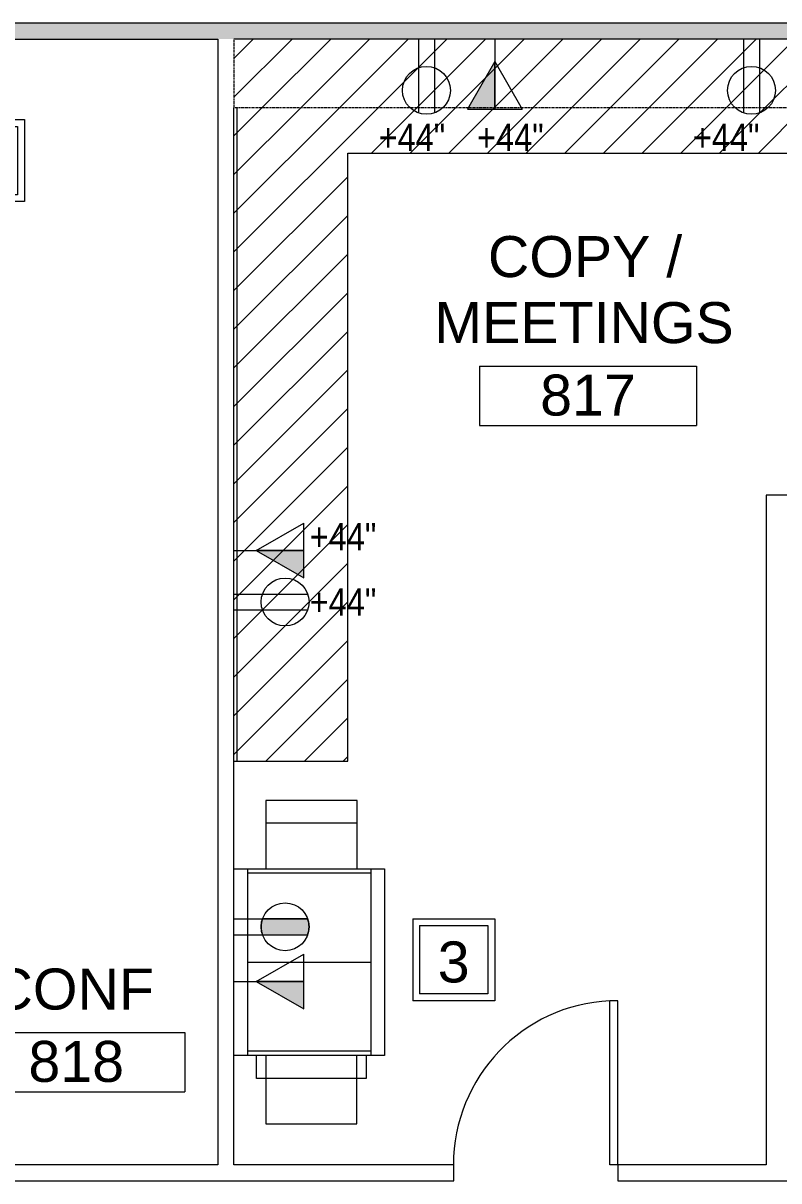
# Model space of a CAD drawing. Header units: inches. Extents: x 1 to 4637, y -664 to 702.
# Drawn here: x 1828.3 to 1994, y -430.7 to -176.6 of the extents above; entities that cross this region are included whole.
import ezdxf

# ---------------------------------------------------------------- set-up
doc = ezdxf.new("R2010")
doc.units = ezdxf.units.IN
doc.header["$MEASUREMENT"] = 0
doc.linetypes.add('Overhead', pattern=[0.15625, 0.09375, -0.0625])
for name, color, linetype, lineweight in [('A-ANNO-NOTE', 131, 'Continuous', 20), ('A-AREA-IDEN', 2, 'Continuous', 20), ('A-DOOR', 31, 'Continuous', 9), ('A-WALL-PATT', 111, 'Continuous', 13), ('E-COMM-IDEN', 2, 'Continuous', 9), ('E-ELEC-FIXT-IDEN', 2, 'Continuous', 9), ('I-FURN', 30, 'Continuous', 9), ('I-WALL', 2, 'Continuous', 9), ('Q-CASE', 31, 'Continuous', 9)]:
    doc.layers.add(name, color=color, linetype=linetype, lineweight=lineweight)
doc.styles.add('Arial', font='arial.ttf', dxfattribs={"height": 9})
doc.styles.add('Arial_2', font='arial.ttf', dxfattribs={"width": 0.85, "height": 6})
pattern_1 = [(45, (-2623, 180.14), (-4.242641, 4.242641), [])]

# ---------------------------------------------------------------- blocks, each defined once
blk = doc.blocks.new('Single-Flush - 36_ x 96_-2398858-New Construction - Tel_Data_Elec Plan')
at = {"layer": 'A-DOOR', "color": 250, "lineweight": 20}
for p, q in [((16.25, 1.75), (16.25, 37.77)), ((18, 37.77), (16.25, 37.77)), ((18, 1.75), (18, 37.77)), ((18, 1.75), (16.25, 1.75))]:
    blk.add_line(p, q, dxfattribs=at)
at = {"layer": 'A-DOOR'}
blk.add_arc((18, 1.75), 36.07, 92.7812, 180, dxfattribs=at)
blk = doc.blocks.new('Counter Top - L Shaped - Standard Counter Top w_ Backsplash-2486034-New Construction - Tel_Data_Elec Plan')
at = {"layer": 'Q-CASE', "lineweight": 13}
h = blk.add_hatch(dxfattribs=at)
h.set_pattern_fill('FP_1', color=8, style=0, pattern_type=2)
h.set_pattern_definition(pattern_1)
h.paths.add_polyline_path([(-47.26, -158.46), (-22.26, -158.46), (-22.26, -25), (189.52, -25), (189.52, -15), (-47.26, -15), (-47.26, -147.24)], flags=0)
for p, q in [((-46.51, -158.46), (-46.51, -15)), ((-46.51, -158.46), (-46.51, -15)), ((-22.26, -158.46), (-22.26, -25)), ((-22.26, -25), (189.52, -25)), ((-47.26, -158.46), (-46.51, -158.46)), ((-47.26, -158.46), (-22.26, -158.46))]:
    blk.add_line(p, q, dxfattribs=at)
blk = doc.blocks.new('Upper Cabinet - Standard Upper Cabinet-2467620-New Construction - Tel_Data_Elec Plan')
at = {"layer": 'Q-CASE', "lineweight": 13}
h = blk.add_hatch(dxfattribs=at)
h.set_pattern_fill('FP_1', color=8, style=0, pattern_type=2)
h.set_pattern_definition(pattern_1)
h.paths.add_polyline_path([(-47.26, -15), (189.52, -15), (189.52, 0), (-47.26, 0), (-47.26, -1.63)], flags=0)
blk.add_line((189.52, 0), (-47.26, 0), dxfattribs=at)
at = {"layer": 'Q-CASE', "linetype": 'Overhead'}
for p, q in [((-47.26, 0), (-47.26, -15)), ((189.52, -15), (189.52, 0)), ((-47.26, -15), (189.52, -15))]:
    blk.add_line(p, q, dxfattribs=at)
blk = doc.blocks.new('Copiers _ Printers - Copier - 72x33-629825-New Construction - Tel_Data_Elec Plan')
at = {"layer": 'I-FURN'}
for p, q in [((-20.51, 16.5), (20.49, 16.5)), ((-20.51, -16.5), (-20.51, 16.5)), ((20.49, 16.5), (20.49, -16.5)), ((20.49, 13.5), (-20.51, 13.5)), ((-19.51, -13.5), (-19.51, 13.5)), ((0.02, 13.5), (0.02, -13.5)), ((19.5, -13.5), (19.5, 13.5)), ((-25.5, 11.53), (-20.48, 11.53)), ((-25.5, -12.47), (-25.5, 11.53)), ((-35.5, 9.53), (-35.5, -10.47)), ((-20.48, 9.53), (-35.5, 9.53)), ((35.5, 9.5), (20.52, 9.5)), ((30.5, -10.51), (30.5, 9.5)), ((35.5, -10.5), (35.5, 9.5)), ((-35.5, -10.47), (-20.51, -10.47)), ((-20.51, -12.47), (-25.5, -12.47)), ((20.49, -10.5), (35.5, -10.5)), ((20.49, -13.5), (-20.51, -13.5)), ((20.49, -16.5), (-20.51, -16.5))]:
    blk.add_line(p, q, dxfattribs=at)
blk = doc.blocks.new('FORM Room Tag - Name _ Number-2260771-New Construction - Tel_Data_Elec Plan')
at = {"layer": 'A-AREA-IDEN'}
for p, q in [((-0.2444, -0.0231), (-0.2444, -0.1589)), ((-0.2444, -0.0231), (0.2515, -0.0231)), ((0.2515, -0.0231), (0.2515, -0.1589)), ((-0.2444, -0.1589), (0.2515, -0.1589))]:
    blk.add_line(p, q, dxfattribs=at)
blk = doc.blocks.new('FORM Equipment_Fixture Tag - Square-214315-New Construction - Tel_Data_Elec Plan')
at = {"layer": 'A-ANNO-NOTE'}
for p, q in [((-0.09375, 0.09375), (0.09375, 0.09375)), ((-0.09375, 0.09375), (0.09375, 0.09375)), ((-0.09375, 0.09375), (0.09375, 0.09375)), ((-0.09375, 0.09375), (-0.09375, -0.09375)), ((0.09375, 0.09375), (0.09375, -0.09375)), ((-0.078125, 0.078125), (-0.078125, -0.078125)), ((-0.078125, 0.078125), (0.078125, 0.078125)), ((0.078125, 0.078125), (0.078125, -0.078125)), ((0.078125, -0.078125), (-0.078125, -0.078125)), ((0.09375, -0.09375), (-0.09375, -0.09375))]:
    blk.add_line(p, q, dxfattribs=at)

msp = doc.modelspace()

# ---------------------------------------------------------------- hatches: boundary and pattern name
at = {"layer": 'A-ANNO-NOTE', "lineweight": 9}
for points in [[(1931.75, -195.52), (1931.75, -185.06), (1925.75, -195.52)], [(1889.88, -298.39), (1889.88, -292.39), (1879.42, -292.39)], [(1880.56, -374.15), (1890.77, -373.46), (1880.72, -373.46)], [(1880.56, -374.15), (1890.84, -373.69), (1890.77, -373.46)], [(1880.72, -373.46), (1890.77, -373.46), (1880.79, -373.23)], [(1890.77, -373.46), (1890.7, -373.23), (1880.79, -373.23)], [(1880.66, -376.26), (1880.52, -374.5), (1880.5, -375.09)], [(1890.84, -376.26), (1890.84, -373.69), (1880.52, -374.5)], [(1880.52, -374.5), (1890.84, -373.69), (1880.56, -374.15)], [(1890.84, -376.26), (1880.52, -374.5), (1880.66, -376.26)], [(1891, -375.09), (1891, -374.86), (1890.84, -373.69)], [(1890.84, -376.26), (1891, -375.09), (1890.84, -373.69)], [(1890.84, -376.26), (1890.89, -376.03), (1891, -375.09)], [(1890.89, -376.03), (1890.95, -375.68), (1891, -375.09)], [(1880.72, -376.49), (1890.84, -376.26), (1880.66, -376.26)], [(1890.77, -376.49), (1890.84, -376.26), (1880.72, -376.49)], [(1890.7, -376.72), (1880.72, -376.49), (1880.79, -376.72)], [(1890.7, -376.72), (1890.77, -376.49), (1880.72, -376.49)], [(1889.88, -392.98), (1889.88, -386.98), (1879.42, -386.98)]]:
    msp.add_hatch(color=256, dxfattribs=at).paths.add_polyline_path(points, flags=0)
at = {"layer": 'A-WALL-PATT'}
msp.add_hatch(color=8, dxfattribs=at).paths.add_polyline_path([(1871, -180.14), (2116.79, -180.14), (2116.79, -176.64), (1602.91, -176.64), (1602.91, -180.14), (1860.77, -180.14)], flags=0)

# ---------------------------------------------------------------- linework, layer by layer
at = {"layer": 'A-ANNO-NOTE'}
for p, q in [((1915.01, -180.14), (1915.01, -196.34)), ((1918.5, -180.14), (1918.5, -196.34)), ((1931.75, -180.14), (1931.75, -195.52)), ((1986.31, -180.14), (1986.31, -196.34)), ((1989.79, -180.14), (1989.79, -196.34)), ((1931.75, -185.06), (1925.75, -195.52)), ((1931.75, -185.06), (1925.75, -195.52)), ((1931.75, -195.52), (1931.75, -185.06)), ((1931.75, -185.06), (1937.75, -195.52)), ((1925.75, -195.52), (1931.75, -195.52)), ((1925.75, -195.52), (1937.75, -195.52)), ((1879.42, -292.39), (1889.88, -286.39)), ((1889.88, -298.39), (1889.88, -286.39)), ((1874.5, -292.39), (1889.88, -292.39)), ((1889.88, -292.39), (1879.42, -292.39)), ((1879.42, -292.39), (1889.88, -298.39)), ((1879.42, -292.39), (1889.88, -298.39)), ((1889.88, -298.39), (1889.88, -292.39)), ((1874.5, -301.94), (1890.7, -301.94)), ((1874.5, -305.42), (1890.7, -305.42)), ((1874.5, -373.23), (1890.7, -373.23)), ((1890.7, -373.23), (1880.79, -373.23)), ((1874.5, -376.72), (1890.7, -376.72)), ((1880.79, -376.72), (1890.7, -376.72)), ((1879.42, -386.98), (1889.88, -380.98)), ((1889.88, -392.98), (1889.88, -380.98)), ((1874.5, -386.98), (1889.88, -386.98)), ((1889.88, -386.98), (1879.42, -386.98)), ((1879.42, -386.98), (1889.88, -392.98)), ((1879.42, -386.98), (1889.88, -392.98)), ((1889.88, -392.98), (1889.88, -386.98))]:
    msp.add_line(p, q, dxfattribs=at)
for centre in [(1916.75, -191.39), (1988.05, -191.39), (1885.75, -303.68), (1885.75, -374.97)]:
    msp.add_circle(centre, 5.25, dxfattribs=at)
for start, end in [(160.6207, 199.3793), (340.6207, 19.3793)]:
    msp.add_arc((1885.75, -374.97), 5.25, start, end, dxfattribs=at)
at = {"layer": 'I-WALL', "color": 250, "lineweight": 20}
for p, q in [((2333.42, -176.64), (1602.91, -176.64)), ((1694.5, -180.14), (1871, -180.14)), ((1871, -180.14), (1871, -427.23)), ((1874.5, -427.23), (1874.5, -195.14)), ((1991.29, -280.23), (1991.29, -427.23)), ((2111.29, -280.23), (1991.29, -280.23)), ((1871, -427.23), (1774.25, -427.23)), ((1922.75, -427.23), (1874.5, -427.23)), ((1922.75, -430.73), (1922.75, -427.23)), ((1991.29, -427.23), (1958.75, -427.23)), ((1958.75, -427.23), (1958.75, -430.73)), ((1774.25, -430.73), (1922.75, -430.73)), ((1958.75, -430.73), (2000.96, -430.73))]:
    msp.add_line(p, q, dxfattribs=at)

# ---------------------------------------------------------------- block references
at = {"layer": 'A-ANNO-NOTE', "xscale": 96, "yscale": 96, "zscale": 96}
for p in [(1819.59, -206.81), (1922.75, -382.2)]:
    msp.add_blockref('FORM Equipment_Fixture Tag - Square-214315-New Construction - Tel_Data_Elec Plan', p, dxfattribs=at)
at = {"layer": 'A-AREA-IDEN', "xscale": 95.99999999999994, "yscale": 95.99999999999994, "zscale": 95.99999999999994}
for p in [(1951.85, -249.72), (1839.6, -395.97)]:
    msp.add_blockref('FORM Room Tag - Name _ Number-2260771-New Construction - Tel_Data_Elec Plan', p, dxfattribs=at)
at = {"layer": 'A-DOOR', "lineweight": 13}
msp.add_blockref('Single-Flush - 36_ x 96_-2398858-New Construction - Tel_Data_Elec Plan', (1940.75, -428.98), dxfattribs=at)
at = {"layer": 'I-FURN', "rotation": 89.9999999999999}
msp.add_blockref('Copiers _ Printers - Copier - 72x33-629825-New Construction - Tel_Data_Elec Plan', (1891.04, -382.73), dxfattribs=at)
at = {"layer": 'Q-CASE', "lineweight": 13}
for name in ['Upper Cabinet - Standard Upper Cabinet-2467620-New Construction - Tel_Data_Elec Plan', 'Counter Top - L Shaped - Standard Counter Top w_ Backsplash-2486034-New Construction - Tel_Data_Elec Plan']:
    msp.add_blockref(name, (1921.76, -180.14), dxfattribs=at)

# ---------------------------------------------------------------- texts
at = {"layer": 'A-ANNO-NOTE', "lineweight": 9, "insert": (1919.23, -378.18), "char_height": 9, "width": 8.484, "attachment_point": 1, "style": 'Arial'}
msp.add_mtext('3', dxfattribs=at)
at = {"layer": 'A-AREA-IDEN', "lineweight": 9, "char_height": 9, "attachment_point": 1, "style": 'Arial'}
for s, insert, width in [('COPY /', (1930.24, -223.37), 52.116), ('MEETINGS', (1918.49, -237.87), 80.598), ('817', (1941.7, -253.77), 25.452), ('CONF', (1821.36, -384.13), 43.935), ('818', (1829.46, -400.01), 25.452)]:
    msp.add_mtext(s, dxfattribs=dict(at, insert=insert, width=width))
at = {"layer": 'E-COMM-IDEN', "char_height": 6, "width": 18.0285, "attachment_point": 1, "style": 'Arial_2'}
for insert in [(1927.86, -198.72), (1891.16, -286.36)]:
    msp.add_mtext('+44"', dxfattribs=dict(at, insert=insert))
at = {"layer": 'E-ELEC-FIXT-IDEN', "char_height": 6, "width": 18.0285, "attachment_point": 1, "style": 'Arial_2'}
for insert in [(1906.26, -198.72), (1975.19, -198.72), (1891.16, -300.65)]:
    msp.add_mtext('+44"', dxfattribs=dict(at, insert=insert))

doc.saveas('drawing.dxf')
